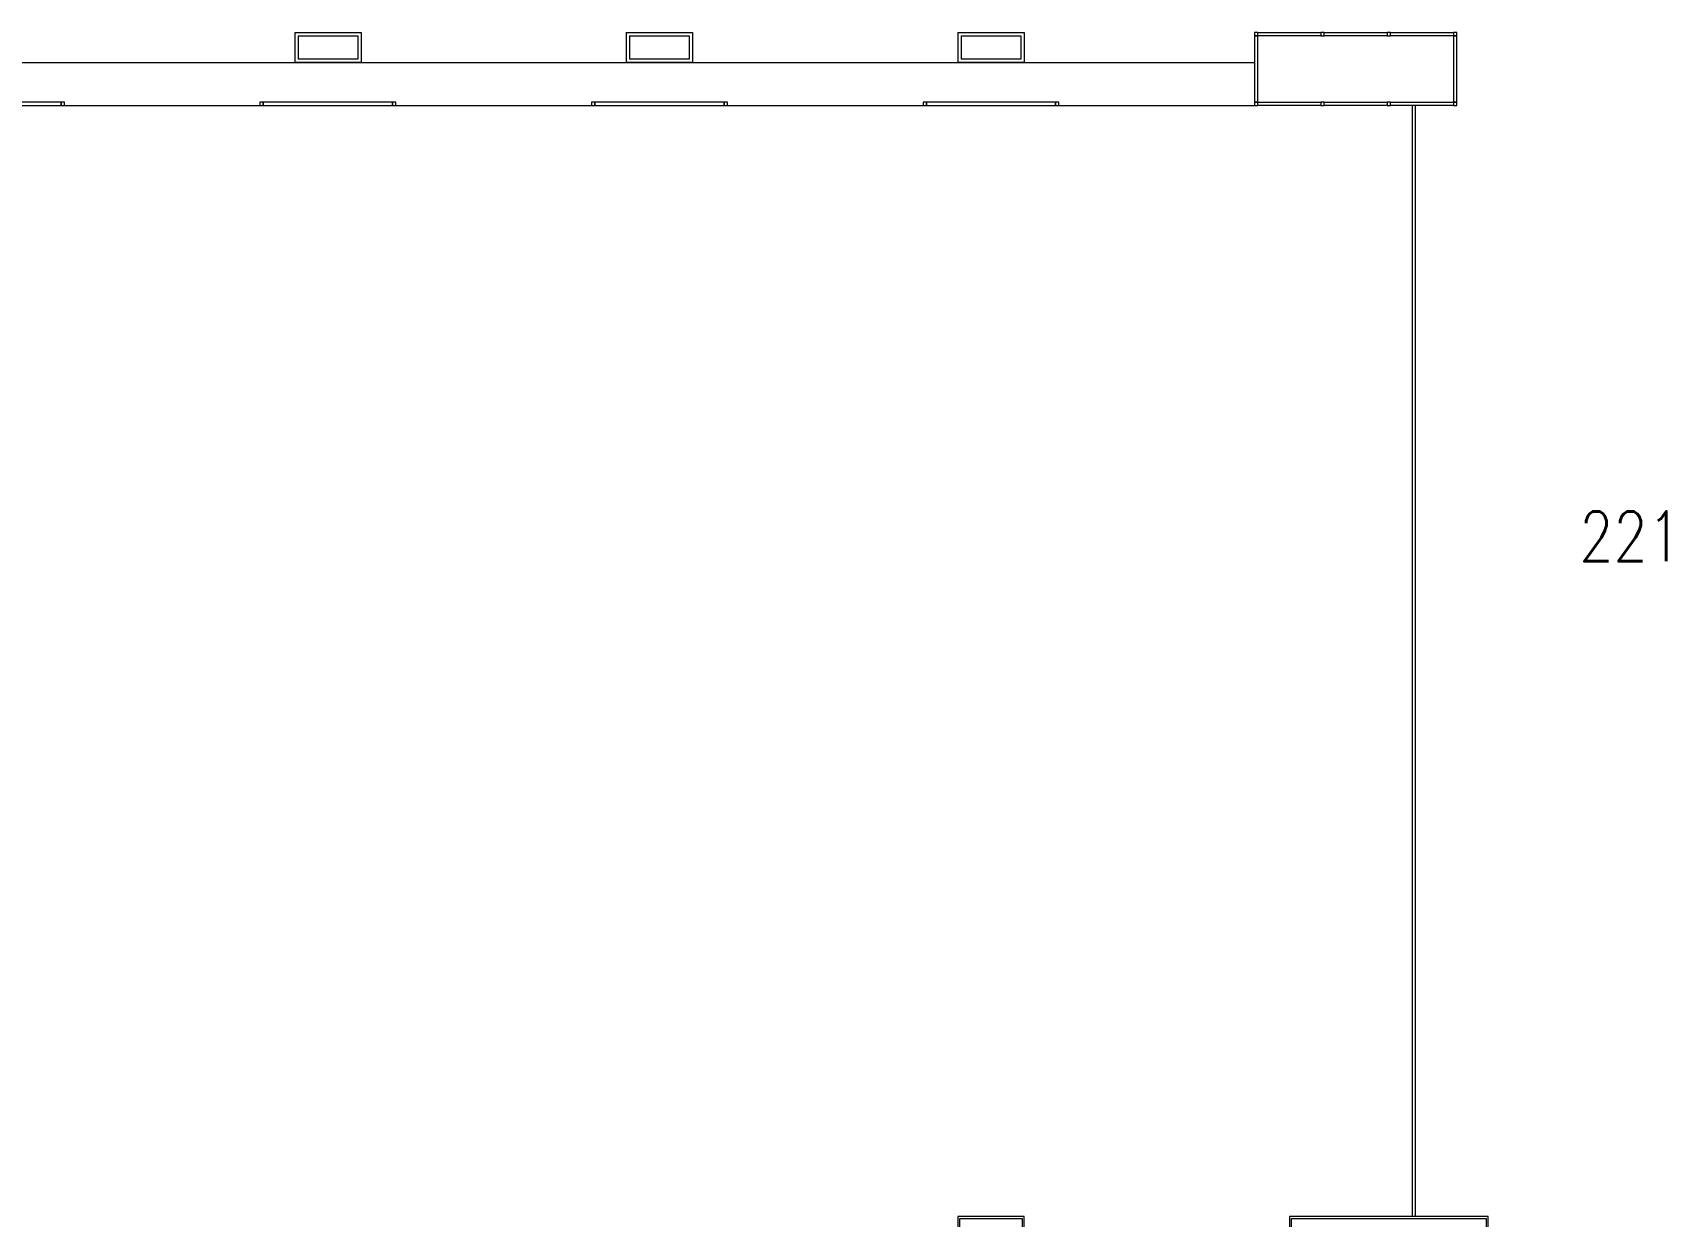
# Model space of a CAD drawing. Header units: inches. Extents: x 342932 to 557958, y 80625 to 242727.
# Drawn here: x 393428 to 418023, y 174627 to 192477 of the extents above; entities that cross this region are included whole.
import ezdxf
from ezdxf.enums import TextEntityAlignment as Align

# ---------------------------------------------------------------- set-up
doc = ezdxf.new("R2010")
doc.units = ezdxf.units.IN
doc.header["$MEASUREMENT"] = 0
for name, color, linetype, lineweight in [('First Floor$0$A-G250-G-Walls-Art-Structure', 7, 'Continuous', 15), ('First Floor$0$A-G312-M-Wall-Cladding-Panel', 7, 'Continuous', 9), ('First Floor$0$A-G321-M-Window', 251, 'Continuous', 9), ('First Floor$0$Z-Z001-S-Room-Name-Identification-250', 7, 'Continuous', 15)]:
    doc.layers.add(name, color=color, linetype=linetype, lineweight=lineweight)
doc.styles.add('First Floor$0$Tag-RomanS', font='romans.shx', dxfattribs={"width": 0.8})

# ---------------------------------------------------------------- blocks, each defined once
blk = doc.blocks.new('First Floor$0$tag-roomname')
at = {"lineweight": 18, "ltscale": 0.01, "style": 'First Floor$0$Tag-RomanS', "width": 0.8}
blk.add_attdef('ROOM_NO_2', text='', height=3, dxfattribs=at).set_placement((0, 1.612), align=Align.MIDDLE_CENTER)
at = {"linetype": 'ByBlock', "lineweight": 15, "ltscale": 0.01, "style": 'First Floor$0$Tag-RomanS', "width": 0.8, "flags": 1}
for tag, p in [('ROOM_NAME_1', (0, -2.288)), ('ROOM_NAME_2', (0, -5.744))]:
    blk.add_attdef(tag, text='', height=2.5, dxfattribs=at).set_placement(p, align=Align.MIDDLE_CENTER)

msp = doc.modelspace()

# ---------------------------------------------------------------- linework, layer by layer
at = {"layer": 'First Floor$0$A-G250-G-Walls-Art-Structure'}
for p, q in [((397382.1, 192476.5, 0), (398382.1, 192476.5, 0)), ((397382.1, 192476.5, 0), (397382.1, 192026.5, 0)), ((397432.1, 192426.5, 0), (398332.1, 192426.5, 0)), ((397432.1, 192426.5, 0), (397432.1, 192076.5, 0)), ((398332.1, 192426.5, 0), (398332.1, 192076.5, 0)), ((398382.1, 192476.5, 0), (398382.1, 192026.5, 0)), ((402382.1, 192476.5, 0), (403382.1, 192476.5, 0)), ((402382.1, 192476.5, 0), (402382.1, 192026.5, 0)), ((402432.1, 192426.5, 0), (403332.1, 192426.5, 0)), ((402432.1, 192426.5, 0), (402432.1, 192076.5, 0)), ((403332.1, 192426.5, 0), (403332.1, 192076.5, 0)), ((403382.1, 192476.5, 0), (403382.1, 192026.5, 0)), ((407382.1, 192476.5, 0), (408382.1, 192476.5, 0)), ((407382.1, 192476.5, 0), (407382.1, 192026.5, 0)), ((407432.1, 192426.5, 0), (408332.1, 192426.5, 0)), ((407432.1, 192426.5, 0), (407432.1, 192076.5, 0)), ((408332.1, 192426.5, 0), (408332.1, 192076.5, 0)), ((408382.1, 192476.5, 0), (408382.1, 192026.5, 0)), ((378907.1, 192026.5, 0), (411857.2, 192026.5, 0)), ((398382.1, 192026.5, 0), (397382.1, 192026.5, 0)), ((398332.1, 192076.5, 0), (397432.1, 192076.5, 0)), ((403382.1, 192026.5, 0), (402382.1, 192026.5, 0)), ((403332.1, 192076.5, 0), (402432.1, 192076.5, 0)), ((408382.1, 192026.5, 0), (407382.1, 192026.5, 0)), ((408332.1, 192076.5, 0), (407432.1, 192076.5, 0)), ((393907.1, 191376.5), (396857.2, 191376.5)), ((398907.1, 191376.5), (401857.2, 191376.5)), ((403907.1, 191376.5), (406857.2, 191376.5)), ((408907.1, 191376.5), (411857.2, 191376.5))]:
    msp.add_line(p, q, dxfattribs=at)
at = {"layer": 'First Floor$0$A-G250-G-Walls-Art-Structure', "elevation": 0}
for points in [[(411907.2, 192476.5), (411857.2, 192476.5), (411857.2, 192426.5), (411907.2, 192426.5)], [(411907.2, 192426.4), (411857.2, 192426.4), (411857.2, 191426.4), (411907.2, 191426.4)], [(411907.2, 192476.4), (412857.1, 192476.4), (412857.1, 192426.5), (411907.2, 192426.5)], [(412907.1, 192476.5), (412857.1, 192476.5), (412857.1, 192426.5), (412907.1, 192426.5)], [(412907.1, 192476.4), (413856.7, 192476.4), (413856.7, 192426.5), (412907.1, 192426.5)], [(413906.7, 192476.4), (414856.7, 192476.4), (414856.7, 192426.5), (413906.7, 192426.5)], [(414906.7, 192476.5), (414856.7, 192476.5), (414856.7, 192426.5), (414906.7, 192426.5)], [(414906.7, 192426.5), (414856.7, 192426.5), (414856.7, 191426.5), (414906.7, 191426.5)], [(393907.2, 191426.6), (393857.2, 191426.6), (393857.1, 191376.5), (393907.1, 191376.5)], [(396907.2, 191426.6), (396857.2, 191426.6), (396857.1, 191376.5), (396907.1, 191376.5)], [(398907.2, 191426.5), (398857.2, 191426.5), (398857.1, 191376.4), (398907.1, 191376.4)], [(401907.2, 191426.6), (401857.2, 191426.6), (401857.1, 191376.4), (401907.1, 191376.4)], [(403907.2, 191426.5), (403857.2, 191426.5), (403857.1, 191376.4), (403907.1, 191376.4)], [(406907.2, 191426.5), (406857.2, 191426.5), (406857.1, 191376.4), (406907.1, 191376.4)], [(408907.2, 191426.5), (408857.2, 191426.5), (408857.1, 191376.4), (408907.1, 191376.4)], [(411907.2, 191426.4), (412857.1, 191426.4), (412857.1, 191376.5), (411907.2, 191376.5)], [(412907.1, 191426.4), (413856.7, 191426.4), (413856.7, 191376.5), (412907.1, 191376.5)], [(413906.7, 191426.5), (413856.7, 191426.5), (413856.7, 191376.5), (413906.7, 191376.5)], [(413906.7, 191426.4), (414856.7, 191426.4), (414856.7, 191376.5), (413906.7, 191376.5)], [(414906.7, 191426.5), (414856.7, 191426.5), (414856.7, 191376.5), (414906.7, 191376.5)]]:
    msp.add_lwpolyline(points, close=True, dxfattribs=at)
at = {"layer": 'First Floor$0$A-G250-G-Walls-Art-Structure'}
for points in [[(413906.7, 192476.5), (413856.7, 192476.5), (413856.7, 192426.5), (413906.7, 192426.5)], [(411907.2, 191426.5), (411857.2, 191426.5), (411857.2, 191376.5), (411907.2, 191376.5)], [(412907.1, 191426.5), (412857.1, 191426.5), (412857.1, 191376.5), (412907.1, 191376.5)]]:
    msp.add_lwpolyline(points, close=True, dxfattribs=at)
at = {"layer": 'First Floor$0$A-G250-G-Walls-Art-Structure', "elevation": 0}
for points in [[(391907.1, 191426.5), (391907.1, 191426.5), (391907.1, 191376.5), (393857.1, 191376.5), (393857.1, 191426.5), (391907.1, 191426.5)], [(396907.1, 191426.5), (396907.1, 191426.5), (396907.1, 191376.5), (398857.1, 191376.4), (398857.1, 191426.4), (396907.1, 191426.5)], [(401907.1, 191426.5), (401907.1, 191426.5), (401907.1, 191376.5), (403857.1, 191376.4), (403857.1, 191426.4), (401907.1, 191426.5)], [(406907.1, 191426.5), (406907.1, 191426.5), (406907.1, 191376.5), (408857.1, 191376.4), (408857.1, 191426.4), (406907.1, 191426.5)]]:
    msp.add_lwpolyline(points, dxfattribs=at)
at = {"layer": 'First Floor$0$A-G312-M-Wall-Cladding-Panel'}
msp.add_lwpolyline([(407382.1, 173551.5), (407412.1, 173551.5), (407412.1, 174596.5), (408352.1, 174596.5), (408352.1, 173551.5), (408382.1, 173551.5), (408382.1, 174626.5), (407382.1, 174626.5), (407382.1, 173551.5)], dxfattribs=at)
msp.add_lwpolyline([(412382.1, 173551.5), (412412.1, 173551.5), (412412.1, 174596.5), (415352.1, 174596.5), (415352.1, 173256.5), (412412.1, 173256.5), (412412.1, 173401.5), (412382.1, 173401.5), (412382.1, 173226.5), (415382.1, 173226.5), (415382.1, 174626.5), (412382.1, 174626.5), (412382.1, 173551.5)], close=True, dxfattribs=at)
at = {"layer": 'First Floor$0$A-G321-M-Window'}
for p, q in [((414232.1, 191376.4, 0), (414232.2, 174626.5, 0)), ((414282.1, 191376.4, 0), (414282.2, 174626.5, 0))]:
    msp.add_line(p, q, dxfattribs=at)

# ---------------------------------------------------------------- block references
at = {"layer": 'First Floor$0$Z-Z001-S-Room-Name-Identification-250'}
ref = msp.add_blockref('First Floor$0$tag-roomname', (417784.6, 184478.3), dxfattribs=dict(at, xscale=250, yscale=250, zscale=250))
ref.add_attrib('ROOM_NO_2', '2214', dxfattribs={"layer": '0', "lineweight": 18, "ltscale": 0.01, "height": 750, "style": 'First Floor$0$Tag-RomanS', "width": 0.8}).set_placement((417784.6, 184881.2), align=Align.MIDDLE_CENTER)

doc.saveas('drawing.dxf')
